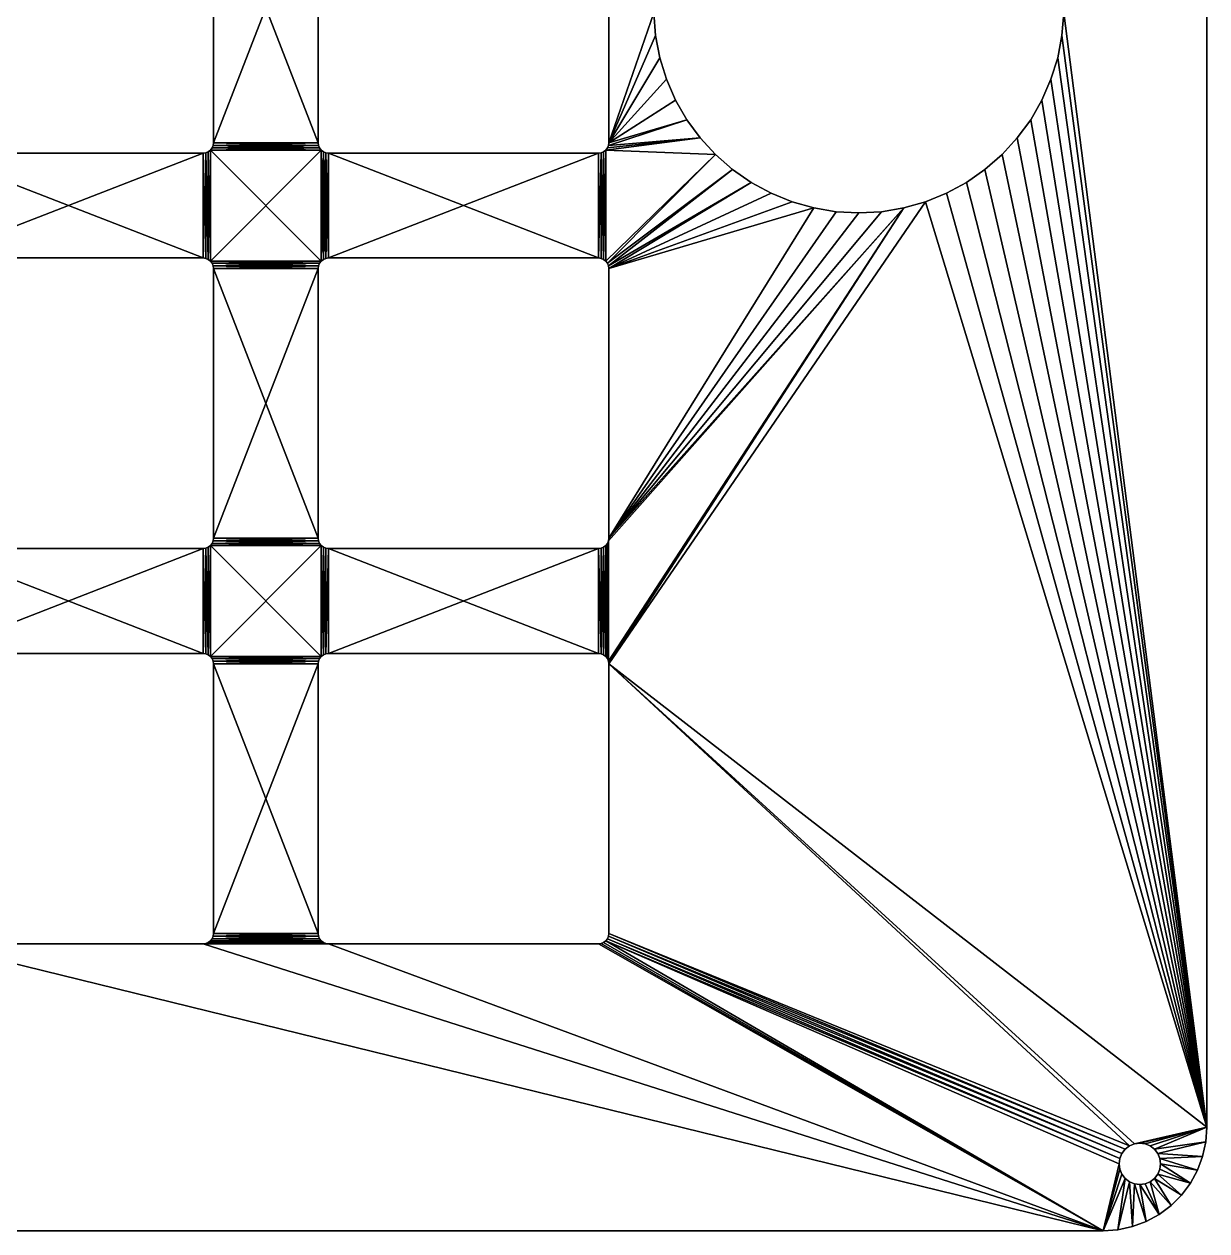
# Model space of a CAD drawing. Extents: x -7 to 107, y -107 to 7.
# Drawn here: x 50 to 107, y -107 to -48.9 of the extents above; entities that cross this region are included whole.
import ezdxf

# ---------------------------------------------------------------- set-up
doc = ezdxf.new("R2010")
doc.units = 0

msp = doc.modelspace()

# ---------------------------------------------------------------- linework, layer by layer
for points in [[(107, 2, 26), (100.103, -48.314, 26), (107, -102, 26)], [(107, -102, 23), (100.103, -48.314, 23), (107, 2, 23)], [(107, -102, 23), (107, 2, 23), (107, -102, 26)], [(107, -102, 26), (107, 2, 23), (107, 2, 26)], [(64.175, -41.575, 26), (59.125, -41.575, 26), (64.175, -54.575, 26)], [(64.175, -54.575, 26), (59.125, -41.575, 26), (59.125, -54.575, 26)], [(59.125, -41.575, 23), (59.125, -54.575, 23), (59.125, -41.575, 26)], [(59.125, -41.575, 26), (59.125, -54.575, 23), (59.125, -54.575, 26)], [(59.125, -41.575, 23), (64.175, -41.575, 23), (59.125, -54.575, 23)], [(59.125, -54.575, 23), (64.175, -41.575, 23), (64.175, -54.575, 23)], [(64.175, -54.575, 23), (64.175, -41.575, 23), (64.175, -54.575, 26)], [(64.175, -54.575, 26), (64.175, -41.575, 23), (64.175, -41.575, 26)], [(78.175, -54.575, 26), (80.347, -48.314, 26), (78.175, -41.575, 26)], [(78.175, -41.575, 23), (78.175, -54.575, 23), (78.175, -41.575, 26)], [(78.175, -41.575, 26), (78.175, -54.575, 23), (78.175, -54.575, 26)], [(78.175, -41.575, 23), (80.347, -48.314, 23), (78.175, -54.575, 23)], [(78.175, -54.575, 26), (80.433, -49.401, 26), (80.347, -48.314, 26)], [(78.175, -54.575, 23), (80.347, -48.314, 23), (80.433, -49.401, 23)], [(80.433, -49.401, 26), (80.433, -49.401, 23), (80.347, -48.314, 26)], [(80.347, -48.314, 26), (80.433, -49.401, 23), (80.347, -48.314, 23)], [(100.103, -48.314, 26), (100.103, -48.314, 23), (100.017, -49.401, 26)], [(100.017, -49.401, 26), (100.103, -48.314, 23), (100.017, -49.401, 23)], [(107, -102, 26), (100.103, -48.314, 26), (100.017, -49.401, 26)], [(107, -102, 23), (100.017, -49.401, 23), (100.103, -48.314, 23)], [(78.175, -54.575, 26), (80.639, -50.473, 26), (80.433, -49.401, 26)], [(78.175, -54.575, 23), (80.433, -49.401, 23), (80.639, -50.473, 23)], [(80.639, -50.473, 26), (80.639, -50.473, 23), (80.433, -49.401, 26)], [(80.433, -49.401, 26), (80.639, -50.473, 23), (80.433, -49.401, 23)], [(100.017, -49.401, 26), (100.017, -49.401, 23), (99.811, -50.473, 26)], [(99.811, -50.473, 26), (100.017, -49.401, 23), (99.811, -50.473, 23)], [(107, -102, 26), (100.017, -49.401, 26), (99.811, -50.473, 26)], [(107, -102, 23), (99.811, -50.473, 23), (100.017, -49.401, 23)], [(80.962, -51.515, 26), (80.639, -50.473, 26), (78.175, -54.575, 26)], [(80.639, -50.473, 23), (80.962, -51.515, 23), (78.175, -54.575, 23)], [(80.962, -51.515, 26), (80.962, -51.515, 23), (80.639, -50.473, 26)], [(80.639, -50.473, 26), (80.962, -51.515, 23), (80.639, -50.473, 23)], [(99.811, -50.473, 26), (99.811, -50.473, 23), (99.488, -51.515, 26)], [(99.488, -51.515, 26), (99.811, -50.473, 23), (99.488, -51.515, 23)], [(99.811, -50.473, 26), (99.488, -51.515, 26), (107, -102, 26)], [(99.488, -51.515, 23), (99.811, -50.473, 23), (107, -102, 23)], [(78.175, -54.575, 26), (81.398, -52.515, 26), (80.962, -51.515, 26)], [(78.175, -54.575, 23), (80.962, -51.515, 23), (81.398, -52.515, 23)], [(81.398, -52.515, 26), (81.398, -52.515, 23), (80.962, -51.515, 26)], [(80.962, -51.515, 26), (81.398, -52.515, 23), (80.962, -51.515, 23)], [(99.488, -51.515, 26), (99.488, -51.515, 23), (99.052, -52.515, 26)], [(99.052, -52.515, 26), (99.488, -51.515, 23), (99.052, -52.515, 23)], [(107, -102, 26), (99.488, -51.515, 26), (99.052, -52.515, 26)], [(107, -102, 23), (99.052, -52.515, 23), (99.488, -51.515, 23)], [(78.175, -54.575, 26), (81.941, -53.461, 26), (81.398, -52.515, 26)], [(78.175, -54.575, 23), (81.398, -52.515, 23), (81.941, -53.461, 23)], [(81.941, -53.461, 26), (81.941, -53.461, 23), (81.398, -52.515, 26)], [(81.398, -52.515, 26), (81.941, -53.461, 23), (81.398, -52.515, 23)], [(99.052, -52.515, 26), (99.052, -52.515, 23), (98.509, -53.461, 26)], [(98.509, -53.461, 26), (99.052, -52.515, 23), (98.509, -53.461, 23)], [(107, -102, 26), (99.052, -52.515, 26), (98.509, -53.461, 26)], [(107, -102, 23), (98.509, -53.461, 23), (99.052, -52.515, 23)], [(78.158, -54.704, 26), (82.586, -54.342, 26), (81.941, -53.461, 26)], [(78.158, -54.704, 26), (81.941, -53.461, 26), (78.175, -54.575, 26)], [(78.175, -54.575, 23), (81.941, -53.461, 23), (78.158, -54.704, 23)], [(78.158, -54.704, 23), (81.941, -53.461, 23), (82.586, -54.342, 23)], [(82.586, -54.342, 26), (82.586, -54.342, 23), (81.941, -53.461, 26)], [(81.941, -53.461, 26), (82.586, -54.342, 23), (81.941, -53.461, 23)], [(98.509, -53.461, 26), (98.509, -53.461, 23), (97.864, -54.342, 26)], [(97.864, -54.342, 26), (98.509, -53.461, 23), (97.864, -54.342, 23)], [(98.509, -53.461, 26), (97.864, -54.342, 26), (107, -102, 26)], [(97.864, -54.342, 23), (98.509, -53.461, 23), (107, -102, 23)], [(64.192, -54.704, 26), (59.125, -54.575, 26), (59.108, -54.704, 26)], [(59.125, -54.575, 26), (59.125, -54.575, 23), (59.108, -54.704, 26)], [(59.108, -54.704, 26), (59.125, -54.575, 23), (59.108, -54.704, 23)], [(59.125, -54.575, 23), (64.175, -54.575, 23), (59.108, -54.704, 23)], [(59.108, -54.704, 23), (64.175, -54.575, 23), (64.192, -54.704, 23)], [(64.175, -54.575, 26), (59.125, -54.575, 26), (64.192, -54.704, 26)], [(64.192, -54.704, 26), (64.192, -54.704, 23), (64.175, -54.575, 26)], [(64.175, -54.575, 26), (64.192, -54.704, 23), (64.175, -54.575, 23)], [(83.323, -55.146, 26), (82.586, -54.342, 26), (78.029, -54.929, 26)], [(78.029, -54.929, 26), (82.586, -54.342, 26), (78.108, -54.825, 26)], [(78.108, -54.825, 23), (82.586, -54.342, 23), (78.029, -54.929, 23)], [(78.029, -54.929, 23), (82.586, -54.342, 23), (83.323, -55.146, 23)], [(78.108, -54.825, 26), (82.586, -54.342, 26), (78.158, -54.704, 26)], [(78.158, -54.704, 23), (82.586, -54.342, 23), (78.108, -54.825, 23)], [(78.175, -54.575, 26), (78.175, -54.575, 23), (78.158, -54.704, 26)], [(78.158, -54.704, 26), (78.175, -54.575, 23), (78.158, -54.704, 23)], [(83.323, -55.146, 26), (83.323, -55.146, 23), (82.586, -54.342, 26)], [(82.586, -54.342, 26), (83.323, -55.146, 23), (82.586, -54.342, 23)], [(97.864, -54.342, 26), (97.864, -54.342, 23), (97.127, -55.146, 26)], [(97.127, -55.146, 26), (97.864, -54.342, 23), (97.127, -55.146, 23)], [(107, -102, 26), (97.864, -54.342, 26), (97.127, -55.146, 26)], [(107, -102, 23), (97.127, -55.146, 23), (97.864, -54.342, 23)], [(58.625, -60.125, 26), (58.625, -55.075, 26), (45.625, -55.075, 26)], [(58.625, -60.125, 26), (45.625, -55.075, 26), (45.625, -60.125, 26)], [(58.625, -55.075, 23), (45.625, -55.075, 23), (58.625, -55.075, 26)], [(58.625, -55.075, 26), (45.625, -55.075, 23), (45.625, -55.075, 26)], [(45.625, -60.125, 23), (45.625, -55.075, 23), (58.625, -55.075, 23)], [(45.625, -60.125, 23), (58.625, -55.075, 23), (58.625, -60.125, 23)], [(58.754, -60.142, 26), (58.754, -55.058, 26), (58.625, -55.075, 26)], [(58.754, -55.058, 26), (58.754, -55.058, 23), (58.625, -55.075, 26)], [(58.625, -55.075, 26), (58.754, -55.058, 23), (58.625, -55.075, 23)], [(58.754, -60.142, 23), (58.625, -55.075, 23), (58.754, -55.058, 23)], [(58.754, -60.142, 26), (58.625, -55.075, 26), (58.625, -60.125, 26)], [(58.625, -60.125, 23), (58.625, -55.075, 23), (58.754, -60.142, 23)], [(58.875, -60.192, 26), (58.875, -55.008, 26), (58.754, -55.058, 26)], [(58.875, -55.008, 26), (58.875, -55.008, 23), (58.754, -55.058, 26)], [(58.754, -55.058, 26), (58.875, -55.008, 23), (58.754, -55.058, 23)], [(58.875, -60.192, 23), (58.754, -55.058, 23), (58.875, -55.008, 23)], [(58.875, -60.192, 26), (58.754, -55.058, 26), (58.754, -60.142, 26)], [(58.754, -60.142, 23), (58.754, -55.058, 23), (58.875, -60.192, 23)], [(58.979, -54.929, 26), (58.875, -55.008, 26), (58.979, -60.271, 26)], [(58.979, -54.929, 26), (58.979, -54.929, 23), (58.875, -55.008, 26)], [(58.875, -55.008, 26), (58.979, -54.929, 23), (58.875, -55.008, 23)], [(58.979, -60.271, 23), (58.875, -55.008, 23), (58.979, -54.929, 23)], [(58.979, -60.271, 26), (58.875, -55.008, 26), (58.875, -60.192, 26)], [(58.875, -60.192, 23), (58.875, -55.008, 23), (58.979, -60.271, 23)], [(64.321, -54.929, 26), (59.058, -54.825, 26), (58.979, -54.929, 26)], [(59.058, -54.825, 26), (59.058, -54.825, 23), (58.979, -54.929, 26)], [(58.979, -54.929, 26), (59.058, -54.825, 23), (58.979, -54.929, 23)], [(59.058, -54.825, 23), (64.242, -54.825, 23), (58.979, -54.929, 23)], [(58.979, -54.929, 23), (64.242, -54.825, 23), (64.321, -54.929, 23)], [(64.321, -54.929, 26), (58.979, -54.929, 26), (64.321, -60.271, 26)], [(64.321, -60.271, 26), (58.979, -54.929, 26), (58.979, -60.271, 26)], [(58.979, -54.929, 23), (64.321, -54.929, 23), (58.979, -60.271, 23)], [(58.979, -60.271, 23), (64.321, -54.929, 23), (64.321, -60.271, 23)], [(64.242, -54.825, 26), (59.108, -54.704, 26), (59.058, -54.825, 26)], [(59.108, -54.704, 26), (59.108, -54.704, 23), (59.058, -54.825, 26)], [(59.058, -54.825, 26), (59.108, -54.704, 23), (59.058, -54.825, 23)], [(59.108, -54.704, 23), (64.192, -54.704, 23), (59.058, -54.825, 23)], [(59.058, -54.825, 23), (64.192, -54.704, 23), (64.242, -54.825, 23)], [(64.242, -54.825, 26), (59.058, -54.825, 26), (64.321, -54.929, 26)], [(64.192, -54.704, 26), (59.108, -54.704, 26), (64.242, -54.825, 26)], [(64.242, -54.825, 26), (64.242, -54.825, 23), (64.192, -54.704, 26)], [(64.192, -54.704, 26), (64.242, -54.825, 23), (64.192, -54.704, 23)], [(64.321, -54.929, 26), (64.321, -54.929, 23), (64.242, -54.825, 26)], [(64.242, -54.825, 26), (64.321, -54.929, 23), (64.242, -54.825, 23)], [(64.425, -60.192, 26), (64.425, -55.008, 26), (64.321, -54.929, 26)], [(64.425, -60.192, 26), (64.321, -54.929, 26), (64.321, -60.271, 26)], [(64.425, -55.008, 26), (64.425, -55.008, 23), (64.321, -54.929, 26)], [(64.321, -54.929, 26), (64.425, -55.008, 23), (64.321, -54.929, 23)], [(64.321, -54.929, 23), (64.425, -55.008, 23), (64.321, -60.271, 23)], [(64.321, -60.271, 23), (64.425, -55.008, 23), (64.425, -60.192, 23)], [(64.546, -60.142, 26), (64.546, -55.058, 26), (64.425, -55.008, 26)], [(64.546, -60.142, 26), (64.425, -55.008, 26), (64.425, -60.192, 26)], [(64.546, -55.058, 26), (64.546, -55.058, 23), (64.425, -55.008, 26)], [(64.425, -55.008, 26), (64.546, -55.058, 23), (64.425, -55.008, 23)], [(64.425, -60.192, 23), (64.425, -55.008, 23), (64.546, -55.058, 23)], [(64.425, -60.192, 23), (64.546, -55.058, 23), (64.546, -60.142, 23)], [(64.675, -60.125, 26), (64.675, -55.075, 26), (64.546, -55.058, 26)], [(64.675, -60.125, 26), (64.546, -55.058, 26), (64.546, -60.142, 26)], [(64.675, -55.075, 26), (64.675, -55.075, 23), (64.546, -55.058, 26)], [(64.546, -55.058, 26), (64.675, -55.075, 23), (64.546, -55.058, 23)], [(64.546, -60.142, 23), (64.546, -55.058, 23), (64.675, -55.075, 23)], [(64.546, -60.142, 23), (64.675, -55.075, 23), (64.675, -60.125, 23)], [(77.675, -60.125, 26), (77.675, -55.075, 26), (64.675, -55.075, 26)], [(77.675, -60.125, 26), (64.675, -55.075, 26), (64.675, -60.125, 26)], [(77.675, -55.075, 23), (64.675, -55.075, 23), (77.675, -55.075, 26)], [(77.675, -55.075, 26), (64.675, -55.075, 23), (64.675, -55.075, 26)], [(64.675, -60.125, 23), (64.675, -55.075, 23), (77.675, -55.075, 23)], [(64.675, -60.125, 23), (77.675, -55.075, 23), (77.675, -60.125, 23)], [(77.804, -60.142, 26), (77.804, -55.058, 26), (77.675, -60.125, 26)], [(77.675, -60.125, 26), (77.804, -55.058, 26), (77.675, -55.075, 26)], [(77.804, -55.058, 26), (77.804, -55.058, 23), (77.675, -55.075, 26)], [(77.675, -55.075, 26), (77.804, -55.058, 23), (77.675, -55.075, 23)], [(77.675, -60.125, 23), (77.675, -55.075, 23), (77.804, -55.058, 23)], [(77.675, -60.125, 23), (77.804, -55.058, 23), (77.804, -60.142, 23)], [(77.925, -60.192, 26), (77.925, -55.008, 26), (77.804, -60.142, 26)], [(77.804, -60.142, 26), (77.925, -55.008, 26), (77.804, -55.058, 26)], [(77.925, -55.008, 26), (77.925, -55.008, 23), (77.804, -55.058, 26)], [(77.804, -55.058, 26), (77.925, -55.008, 23), (77.804, -55.058, 23)], [(77.804, -60.142, 23), (77.804, -55.058, 23), (77.925, -55.008, 23)], [(77.804, -60.142, 23), (77.925, -55.008, 23), (77.925, -60.192, 23)], [(78.029, -60.271, 26), (78.029, -54.929, 26), (77.925, -60.192, 26)], [(77.925, -60.192, 26), (78.029, -54.929, 26), (77.925, -55.008, 26)], [(78.029, -54.929, 26), (78.029, -54.929, 23), (77.925, -55.008, 26)], [(77.925, -55.008, 26), (78.029, -54.929, 23), (77.925, -55.008, 23)], [(77.925, -60.192, 23), (77.925, -55.008, 23), (78.029, -54.929, 23)], [(77.925, -60.192, 23), (78.029, -54.929, 23), (78.029, -60.271, 23)], [(78.108, -54.825, 26), (78.108, -54.825, 23), (78.029, -54.929, 26)], [(78.029, -54.929, 26), (78.108, -54.825, 23), (78.029, -54.929, 23)], [(78.029, -60.271, 26), (83.323, -55.146, 26), (78.029, -54.929, 26)], [(78.029, -54.929, 23), (83.323, -55.146, 23), (78.029, -60.271, 23)], [(78.108, -60.375, 26), (83.323, -55.146, 26), (78.029, -60.271, 26)], [(78.029, -60.271, 23), (83.323, -55.146, 23), (78.108, -60.375, 23)], [(78.158, -54.704, 26), (78.158, -54.704, 23), (78.108, -54.825, 26)], [(78.108, -54.825, 26), (78.158, -54.704, 23), (78.108, -54.825, 23)], [(78.108, -60.375, 26), (84.145, -55.864, 26), (83.323, -55.146, 26)], [(78.108, -60.375, 23), (83.323, -55.146, 23), (84.145, -55.864, 23)], [(84.145, -55.864, 26), (84.145, -55.864, 23), (83.323, -55.146, 26)], [(83.323, -55.146, 26), (84.145, -55.864, 23), (83.323, -55.146, 23)], [(97.127, -55.146, 26), (97.127, -55.146, 23), (96.305, -55.864, 26)], [(96.305, -55.864, 26), (97.127, -55.146, 23), (96.305, -55.864, 23)], [(107, -102, 26), (97.127, -55.146, 26), (96.305, -55.864, 26)], [(107, -102, 23), (96.305, -55.864, 23), (97.127, -55.146, 23)], [(78.158, -60.496, 26), (84.145, -55.864, 26), (78.108, -60.375, 26)], [(78.108, -60.375, 23), (84.145, -55.864, 23), (78.158, -60.496, 23)], [(78.158, -60.496, 26), (85.04, -56.486, 26), (84.145, -55.864, 26)], [(78.158, -60.496, 23), (84.145, -55.864, 23), (85.04, -56.486, 23)], [(85.04, -56.486, 26), (85.04, -56.486, 23), (84.145, -55.864, 26)], [(84.145, -55.864, 26), (85.04, -56.486, 23), (84.145, -55.864, 23)], [(96.305, -55.864, 26), (96.305, -55.864, 23), (95.41, -56.486, 26)], [(95.41, -56.486, 26), (96.305, -55.864, 23), (95.41, -56.486, 23)], [(96.305, -55.864, 26), (95.41, -56.486, 26), (107, -102, 26)], [(95.41, -56.486, 23), (96.305, -55.864, 23), (107, -102, 23)], [(78.175, -60.625, 26), (85.04, -56.486, 26), (78.158, -60.496, 26)], [(78.158, -60.496, 23), (85.04, -56.486, 23), (78.175, -60.625, 23)], [(85.999, -57.007, 26), (85.04, -56.486, 26), (78.175, -60.625, 26)], [(78.175, -60.625, 23), (85.04, -56.486, 23), (85.999, -57.007, 23)], [(85.999, -57.007, 26), (85.999, -57.007, 23), (85.04, -56.486, 26)], [(85.04, -56.486, 26), (85.999, -57.007, 23), (85.04, -56.486, 23)], [(95.41, -56.486, 26), (95.41, -56.486, 23), (94.451, -57.007, 26)], [(94.451, -57.007, 26), (95.41, -56.486, 23), (94.451, -57.007, 23)], [(107, -102, 26), (95.41, -56.486, 26), (94.451, -57.007, 26)], [(107, -102, 23), (94.451, -57.007, 23), (95.41, -56.486, 23)], [(78.175, -60.625, 26), (87.01, -57.418, 26), (85.999, -57.007, 26)], [(78.175, -60.625, 23), (85.999, -57.007, 23), (87.01, -57.418, 23)], [(107, -102, 26), (93.44, -57.418, 26), (78.175, -79.675, 26)], [(78.175, -79.675, 26), (93.44, -57.418, 26), (92.39, -57.716, 26)], [(78.175, -60.625, 26), (88.06, -57.716, 26), (87.01, -57.418, 26)], [(87.01, -57.418, 23), (88.06, -57.716, 23), (78.175, -60.625, 23)], [(78.175, -79.675, 23), (92.39, -57.716, 23), (93.44, -57.418, 23)], [(78.175, -79.675, 23), (93.44, -57.418, 23), (107, -102, 23)], [(87.01, -57.418, 26), (87.01, -57.418, 23), (85.999, -57.007, 26)], [(85.999, -57.007, 26), (87.01, -57.418, 23), (85.999, -57.007, 23)], [(88.06, -57.716, 26), (88.06, -57.716, 23), (87.01, -57.418, 26)], [(87.01, -57.418, 26), (88.06, -57.716, 23), (87.01, -57.418, 23)], [(93.44, -57.418, 26), (93.44, -57.418, 23), (92.39, -57.716, 26)], [(92.39, -57.716, 26), (93.44, -57.418, 23), (92.39, -57.716, 23)], [(94.451, -57.007, 26), (94.451, -57.007, 23), (93.44, -57.418, 26)], [(93.44, -57.418, 26), (94.451, -57.007, 23), (93.44, -57.418, 23)], [(107, -102, 26), (94.451, -57.007, 26), (93.44, -57.418, 26)], [(107, -102, 23), (93.44, -57.418, 23), (94.451, -57.007, 23)], [(78.175, -79.675, 26), (92.39, -57.716, 26), (78.158, -79.546, 26)], [(78.158, -79.546, 26), (92.39, -57.716, 26), (78.158, -73.754, 26)], [(78.158, -73.754, 26), (92.39, -57.716, 26), (78.175, -73.625, 26)], [(78.175, -73.625, 23), (92.39, -57.716, 23), (78.158, -73.754, 23)], [(78.158, -73.754, 23), (92.39, -57.716, 23), (78.158, -79.546, 23)], [(78.158, -79.546, 23), (92.39, -57.716, 23), (78.175, -79.675, 23)], [(78.175, -73.625, 26), (92.39, -57.716, 26), (91.314, -57.896, 26)], [(78.175, -73.625, 26), (89.136, -57.896, 26), (88.06, -57.716, 26)], [(78.175, -73.625, 26), (88.06, -57.716, 26), (78.175, -60.625, 26)], [(78.175, -60.625, 23), (88.06, -57.716, 23), (78.175, -73.625, 23)], [(78.175, -73.625, 23), (88.06, -57.716, 23), (89.136, -57.896, 23)], [(78.175, -73.625, 23), (91.314, -57.896, 23), (92.39, -57.716, 23)], [(78.175, -73.625, 26), (91.314, -57.896, 26), (90.225, -57.956, 26)], [(90.225, -57.956, 26), (89.136, -57.896, 26), (78.175, -73.625, 26)], [(78.175, -73.625, 23), (89.136, -57.896, 23), (90.225, -57.956, 23)], [(90.225, -57.956, 23), (91.314, -57.896, 23), (78.175, -73.625, 23)], [(89.136, -57.896, 26), (89.136, -57.896, 23), (88.06, -57.716, 26)], [(88.06, -57.716, 26), (89.136, -57.896, 23), (88.06, -57.716, 23)], [(90.225, -57.956, 26), (90.225, -57.956, 23), (89.136, -57.896, 26)], [(89.136, -57.896, 26), (90.225, -57.956, 23), (89.136, -57.896, 23)], [(91.314, -57.896, 26), (91.314, -57.896, 23), (90.225, -57.956, 26)], [(90.225, -57.956, 26), (91.314, -57.896, 23), (90.225, -57.956, 23)], [(92.39, -57.716, 26), (92.39, -57.716, 23), (91.314, -57.896, 26)], [(91.314, -57.896, 26), (92.39, -57.716, 23), (91.314, -57.896, 23)], [(45.625, -60.125, 23), (58.625, -60.125, 23), (45.625, -60.125, 26)], [(45.625, -60.125, 26), (58.625, -60.125, 23), (58.625, -60.125, 26)], [(58.625, -60.125, 26), (58.625, -60.125, 23), (58.754, -60.142, 26)], [(58.754, -60.142, 26), (58.625, -60.125, 23), (58.754, -60.142, 23)], [(58.754, -60.142, 26), (58.754, -60.142, 23), (58.875, -60.192, 26)], [(58.875, -60.192, 26), (58.754, -60.142, 23), (58.875, -60.192, 23)], [(58.875, -60.192, 26), (58.875, -60.192, 23), (58.979, -60.271, 26)], [(58.979, -60.271, 26), (58.875, -60.192, 23), (58.979, -60.271, 23)], [(64.321, -60.271, 26), (58.979, -60.271, 26), (64.242, -60.375, 26)], [(64.242, -60.375, 26), (58.979, -60.271, 26), (59.058, -60.375, 26)], [(58.979, -60.271, 26), (58.979, -60.271, 23), (59.058, -60.375, 26)], [(59.058, -60.375, 26), (58.979, -60.271, 23), (59.058, -60.375, 23)], [(58.979, -60.271, 23), (64.321, -60.271, 23), (59.058, -60.375, 23)], [(59.058, -60.375, 23), (64.321, -60.271, 23), (64.242, -60.375, 23)], [(64.242, -60.375, 26), (59.058, -60.375, 26), (64.192, -60.496, 26)], [(64.192, -60.496, 26), (59.058, -60.375, 26), (59.108, -60.496, 26)], [(59.058, -60.375, 26), (59.058, -60.375, 23), (59.108, -60.496, 26)], [(59.108, -60.496, 26), (59.058, -60.375, 23), (59.108, -60.496, 23)], [(59.058, -60.375, 23), (64.242, -60.375, 23), (59.108, -60.496, 23)], [(59.108, -60.496, 23), (64.242, -60.375, 23), (64.192, -60.496, 23)], [(64.192, -60.496, 26), (64.192, -60.496, 23), (64.242, -60.375, 26)], [(64.242, -60.375, 26), (64.192, -60.496, 23), (64.242, -60.375, 23)], [(64.242, -60.375, 26), (64.242, -60.375, 23), (64.321, -60.271, 26)], [(64.321, -60.271, 26), (64.242, -60.375, 23), (64.321, -60.271, 23)], [(64.321, -60.271, 26), (64.321, -60.271, 23), (64.425, -60.192, 26)], [(64.425, -60.192, 26), (64.321, -60.271, 23), (64.425, -60.192, 23)], [(64.425, -60.192, 26), (64.425, -60.192, 23), (64.546, -60.142, 26)], [(64.546, -60.142, 26), (64.425, -60.192, 23), (64.546, -60.142, 23)], [(64.546, -60.142, 26), (64.546, -60.142, 23), (64.675, -60.125, 26)], [(64.675, -60.125, 26), (64.546, -60.142, 23), (64.675, -60.125, 23)], [(64.675, -60.125, 23), (77.675, -60.125, 23), (64.675, -60.125, 26)], [(64.675, -60.125, 26), (77.675, -60.125, 23), (77.675, -60.125, 26)], [(77.675, -60.125, 26), (77.675, -60.125, 23), (77.804, -60.142, 26)], [(77.804, -60.142, 26), (77.675, -60.125, 23), (77.804, -60.142, 23)], [(77.804, -60.142, 26), (77.804, -60.142, 23), (77.925, -60.192, 26)], [(77.925, -60.192, 26), (77.804, -60.142, 23), (77.925, -60.192, 23)], [(77.925, -60.192, 26), (77.925, -60.192, 23), (78.029, -60.271, 26)], [(78.029, -60.271, 26), (77.925, -60.192, 23), (78.029, -60.271, 23)], [(78.029, -60.271, 26), (78.029, -60.271, 23), (78.108, -60.375, 26)], [(78.108, -60.375, 26), (78.029, -60.271, 23), (78.108, -60.375, 23)], [(78.108, -60.375, 26), (78.108, -60.375, 23), (78.158, -60.496, 26)], [(78.158, -60.496, 26), (78.108, -60.375, 23), (78.158, -60.496, 23)], [(64.192, -60.496, 26), (59.108, -60.496, 26), (64.175, -60.625, 26)], [(64.175, -60.625, 26), (59.108, -60.496, 26), (59.125, -60.625, 26)], [(59.108, -60.496, 26), (59.108, -60.496, 23), (59.125, -60.625, 26)], [(59.125, -60.625, 26), (59.108, -60.496, 23), (59.125, -60.625, 23)], [(59.108, -60.496, 23), (64.192, -60.496, 23), (59.125, -60.625, 23)], [(59.125, -60.625, 23), (64.192, -60.496, 23), (64.175, -60.625, 23)], [(64.175, -60.625, 26), (59.125, -60.625, 26), (64.175, -73.625, 26)], [(64.175, -73.625, 26), (59.125, -60.625, 26), (59.125, -73.625, 26)], [(59.125, -60.625, 23), (59.125, -73.625, 23), (59.125, -60.625, 26)], [(59.125, -60.625, 26), (59.125, -73.625, 23), (59.125, -73.625, 26)], [(59.125, -60.625, 23), (64.175, -60.625, 23), (59.125, -73.625, 23)], [(59.125, -73.625, 23), (64.175, -60.625, 23), (64.175, -73.625, 23)], [(64.175, -60.625, 26), (64.175, -60.625, 23), (64.192, -60.496, 26)], [(64.192, -60.496, 26), (64.175, -60.625, 23), (64.192, -60.496, 23)], [(64.175, -73.625, 23), (64.175, -60.625, 23), (64.175, -73.625, 26)], [(64.175, -73.625, 26), (64.175, -60.625, 23), (64.175, -60.625, 26)], [(78.158, -60.496, 26), (78.158, -60.496, 23), (78.175, -60.625, 26)], [(78.175, -60.625, 26), (78.158, -60.496, 23), (78.175, -60.625, 23)], [(78.175, -60.625, 23), (78.175, -73.625, 23), (78.175, -60.625, 26)], [(78.175, -60.625, 26), (78.175, -73.625, 23), (78.175, -73.625, 26)], [(64.242, -73.875, 26), (59.108, -73.754, 26), (59.058, -73.875, 26)], [(59.108, -73.754, 26), (59.108, -73.754, 23), (59.058, -73.875, 26)], [(59.058, -73.875, 26), (59.108, -73.754, 23), (59.058, -73.875, 23)], [(59.108, -73.754, 23), (64.192, -73.754, 23), (59.058, -73.875, 23)], [(59.058, -73.875, 23), (64.192, -73.754, 23), (64.242, -73.875, 23)], [(64.192, -73.754, 26), (59.125, -73.625, 26), (59.108, -73.754, 26)], [(59.125, -73.625, 26), (59.125, -73.625, 23), (59.108, -73.754, 26)], [(59.108, -73.754, 26), (59.125, -73.625, 23), (59.108, -73.754, 23)], [(59.125, -73.625, 23), (64.175, -73.625, 23), (59.108, -73.754, 23)], [(59.108, -73.754, 23), (64.175, -73.625, 23), (64.192, -73.754, 23)], [(64.192, -73.754, 26), (59.108, -73.754, 26), (64.242, -73.875, 26)], [(64.175, -73.625, 26), (59.125, -73.625, 26), (64.192, -73.754, 26)], [(64.192, -73.754, 26), (64.192, -73.754, 23), (64.175, -73.625, 26)], [(64.175, -73.625, 26), (64.192, -73.754, 23), (64.175, -73.625, 23)], [(64.242, -73.875, 26), (64.242, -73.875, 23), (64.192, -73.754, 26)], [(64.192, -73.754, 26), (64.242, -73.875, 23), (64.192, -73.754, 23)], [(78.158, -79.546, 26), (78.158, -73.754, 26), (78.108, -79.425, 26)], [(78.108, -79.425, 26), (78.158, -73.754, 26), (78.108, -73.875, 26)], [(78.158, -73.754, 26), (78.158, -73.754, 23), (78.108, -73.875, 26)], [(78.108, -73.875, 26), (78.158, -73.754, 23), (78.108, -73.875, 23)], [(78.158, -73.754, 23), (78.158, -79.546, 23), (78.108, -79.425, 23)], [(78.108, -79.425, 23), (78.108, -73.875, 23), (78.158, -73.754, 23)], [(78.175, -73.625, 26), (78.175, -73.625, 23), (78.158, -73.754, 26)], [(78.158, -73.754, 26), (78.175, -73.625, 23), (78.158, -73.754, 23)], [(58.625, -79.175, 26), (58.625, -74.125, 26), (45.625, -74.125, 26)], [(58.625, -79.175, 26), (45.625, -74.125, 26), (45.625, -79.175, 26)], [(58.625, -74.125, 23), (45.625, -74.125, 23), (58.625, -74.125, 26)], [(58.625, -74.125, 26), (45.625, -74.125, 23), (45.625, -74.125, 26)], [(45.625, -79.175, 23), (45.625, -74.125, 23), (58.625, -74.125, 23)], [(45.625, -79.175, 23), (58.625, -74.125, 23), (58.625, -79.175, 23)], [(58.754, -79.192, 26), (58.754, -74.108, 26), (58.625, -74.125, 26)], [(58.754, -74.108, 26), (58.754, -74.108, 23), (58.625, -74.125, 26)], [(58.625, -74.125, 26), (58.754, -74.108, 23), (58.625, -74.125, 23)], [(58.754, -79.192, 23), (58.625, -74.125, 23), (58.754, -74.108, 23)], [(58.754, -79.192, 26), (58.625, -74.125, 26), (58.625, -79.175, 26)], [(58.625, -79.175, 23), (58.625, -74.125, 23), (58.754, -79.192, 23)], [(58.875, -79.242, 26), (58.875, -74.058, 26), (58.754, -74.108, 26)], [(58.875, -74.058, 26), (58.875, -74.058, 23), (58.754, -74.108, 26)], [(58.754, -74.108, 26), (58.875, -74.058, 23), (58.754, -74.108, 23)], [(58.875, -79.242, 23), (58.754, -74.108, 23), (58.875, -74.058, 23)], [(58.875, -79.242, 26), (58.754, -74.108, 26), (58.754, -79.192, 26)], [(58.754, -79.192, 23), (58.754, -74.108, 23), (58.875, -79.242, 23)], [(58.979, -73.979, 26), (58.875, -74.058, 26), (58.979, -79.321, 26)], [(58.979, -73.979, 26), (58.979, -73.979, 23), (58.875, -74.058, 26)], [(58.875, -74.058, 26), (58.979, -73.979, 23), (58.875, -74.058, 23)], [(58.979, -79.321, 23), (58.875, -74.058, 23), (58.979, -73.979, 23)], [(58.979, -79.321, 26), (58.875, -74.058, 26), (58.875, -79.242, 26)], [(58.875, -79.242, 23), (58.875, -74.058, 23), (58.979, -79.321, 23)], [(64.321, -73.979, 26), (59.058, -73.875, 26), (58.979, -73.979, 26)], [(59.058, -73.875, 26), (59.058, -73.875, 23), (58.979, -73.979, 26)], [(58.979, -73.979, 26), (59.058, -73.875, 23), (58.979, -73.979, 23)], [(59.058, -73.875, 23), (64.242, -73.875, 23), (58.979, -73.979, 23)], [(58.979, -73.979, 23), (64.242, -73.875, 23), (64.321, -73.979, 23)], [(64.321, -73.979, 26), (58.979, -73.979, 26), (64.321, -79.321, 26)], [(64.321, -79.321, 26), (58.979, -73.979, 26), (58.979, -79.321, 26)], [(58.979, -73.979, 23), (64.321, -73.979, 23), (58.979, -79.321, 23)], [(58.979, -79.321, 23), (64.321, -73.979, 23), (64.321, -79.321, 23)], [(64.242, -73.875, 26), (59.058, -73.875, 26), (64.321, -73.979, 26)], [(64.321, -73.979, 26), (64.321, -73.979, 23), (64.242, -73.875, 26)], [(64.242, -73.875, 26), (64.321, -73.979, 23), (64.242, -73.875, 23)], [(64.321, -79.321, 26), (64.425, -74.058, 26), (64.321, -73.979, 26)], [(64.425, -74.058, 26), (64.425, -74.058, 23), (64.321, -73.979, 26)], [(64.321, -73.979, 26), (64.425, -74.058, 23), (64.321, -73.979, 23)], [(64.321, -73.979, 23), (64.425, -74.058, 23), (64.321, -79.321, 23)], [(64.425, -79.242, 26), (64.425, -74.058, 26), (64.321, -79.321, 26)], [(64.321, -79.321, 23), (64.425, -74.058, 23), (64.425, -79.242, 23)], [(64.425, -79.242, 26), (64.546, -74.108, 26), (64.425, -74.058, 26)], [(64.546, -74.108, 26), (64.546, -74.108, 23), (64.425, -74.058, 26)], [(64.425, -74.058, 26), (64.546, -74.108, 23), (64.425, -74.058, 23)], [(64.425, -79.242, 23), (64.425, -74.058, 23), (64.546, -74.108, 23)], [(64.546, -79.192, 26), (64.546, -74.108, 26), (64.425, -79.242, 26)], [(64.425, -79.242, 23), (64.546, -74.108, 23), (64.546, -79.192, 23)], [(64.546, -79.192, 26), (64.675, -74.125, 26), (64.546, -74.108, 26)], [(64.675, -74.125, 26), (64.675, -74.125, 23), (64.546, -74.108, 26)], [(64.546, -74.108, 26), (64.675, -74.125, 23), (64.546, -74.108, 23)], [(64.546, -79.192, 23), (64.546, -74.108, 23), (64.675, -74.125, 23)], [(64.675, -79.175, 26), (64.675, -74.125, 26), (64.546, -79.192, 26)], [(64.546, -79.192, 23), (64.675, -74.125, 23), (64.675, -79.175, 23)], [(77.675, -79.175, 26), (77.675, -74.125, 26), (64.675, -74.125, 26)], [(77.675, -79.175, 26), (64.675, -74.125, 26), (64.675, -79.175, 26)], [(77.675, -74.125, 23), (64.675, -74.125, 23), (77.675, -74.125, 26)], [(77.675, -74.125, 26), (64.675, -74.125, 23), (64.675, -74.125, 26)], [(64.675, -79.175, 23), (64.675, -74.125, 23), (77.675, -74.125, 23)], [(64.675, -79.175, 23), (77.675, -74.125, 23), (77.675, -79.175, 23)], [(77.804, -79.192, 26), (77.804, -74.108, 26), (77.675, -74.125, 26)], [(77.804, -74.108, 26), (77.804, -74.108, 23), (77.675, -74.125, 26)], [(77.675, -74.125, 26), (77.804, -74.108, 23), (77.675, -74.125, 23)], [(77.804, -79.192, 23), (77.675, -74.125, 23), (77.804, -74.108, 23)], [(77.804, -79.192, 26), (77.675, -74.125, 26), (77.675, -79.175, 26)], [(77.675, -79.175, 23), (77.675, -74.125, 23), (77.804, -79.192, 23)], [(77.925, -79.242, 26), (77.925, -74.058, 26), (77.804, -74.108, 26)], [(77.925, -74.058, 26), (77.925, -74.058, 23), (77.804, -74.108, 26)], [(77.804, -74.108, 26), (77.925, -74.058, 23), (77.804, -74.108, 23)], [(77.925, -79.242, 23), (77.804, -74.108, 23), (77.925, -74.058, 23)], [(77.925, -79.242, 26), (77.804, -74.108, 26), (77.804, -79.192, 26)], [(77.804, -79.192, 23), (77.804, -74.108, 23), (77.925, -79.242, 23)], [(78.029, -79.321, 26), (78.029, -73.979, 26), (77.925, -74.058, 26)], [(78.029, -73.979, 26), (78.029, -73.979, 23), (77.925, -74.058, 26)], [(77.925, -74.058, 26), (78.029, -73.979, 23), (77.925, -74.058, 23)], [(78.029, -79.321, 23), (77.925, -74.058, 23), (78.029, -73.979, 23)], [(78.029, -79.321, 26), (77.925, -74.058, 26), (77.925, -79.242, 26)], [(77.925, -79.242, 23), (77.925, -74.058, 23), (78.029, -79.321, 23)], [(78.108, -79.425, 26), (78.108, -73.875, 26), (78.029, -79.321, 26)], [(78.029, -79.321, 26), (78.108, -73.875, 26), (78.029, -73.979, 26)], [(78.108, -73.875, 26), (78.108, -73.875, 23), (78.029, -73.979, 26)], [(78.029, -73.979, 26), (78.108, -73.875, 23), (78.029, -73.979, 23)], [(78.029, -79.321, 23), (78.029, -73.979, 23), (78.108, -73.875, 23)], [(78.029, -79.321, 23), (78.108, -73.875, 23), (78.108, -79.425, 23)], [(45.625, -79.175, 23), (58.625, -79.175, 23), (45.625, -79.175, 26)], [(45.625, -79.175, 26), (58.625, -79.175, 23), (58.625, -79.175, 26)], [(58.625, -79.175, 26), (58.625, -79.175, 23), (58.754, -79.192, 26)], [(58.754, -79.192, 26), (58.625, -79.175, 23), (58.754, -79.192, 23)], [(58.754, -79.192, 26), (58.754, -79.192, 23), (58.875, -79.242, 26)], [(58.875, -79.242, 26), (58.754, -79.192, 23), (58.875, -79.242, 23)], [(58.875, -79.242, 26), (58.875, -79.242, 23), (58.979, -79.321, 26)], [(58.979, -79.321, 26), (58.875, -79.242, 23), (58.979, -79.321, 23)], [(64.321, -79.321, 26), (58.979, -79.321, 26), (64.242, -79.425, 26)], [(64.242, -79.425, 26), (58.979, -79.321, 26), (59.058, -79.425, 26)], [(58.979, -79.321, 26), (58.979, -79.321, 23), (59.058, -79.425, 26)], [(59.058, -79.425, 26), (58.979, -79.321, 23), (59.058, -79.425, 23)], [(58.979, -79.321, 23), (64.321, -79.321, 23), (59.058, -79.425, 23)], [(59.058, -79.425, 23), (64.321, -79.321, 23), (64.242, -79.425, 23)], [(64.242, -79.425, 26), (59.058, -79.425, 26), (64.192, -79.546, 26)], [(64.192, -79.546, 26), (59.058, -79.425, 26), (59.108, -79.546, 26)], [(59.058, -79.425, 26), (59.058, -79.425, 23), (59.108, -79.546, 26)], [(59.108, -79.546, 26), (59.058, -79.425, 23), (59.108, -79.546, 23)], [(59.058, -79.425, 23), (64.242, -79.425, 23), (59.108, -79.546, 23)], [(59.108, -79.546, 23), (64.242, -79.425, 23), (64.192, -79.546, 23)], [(64.192, -79.546, 26), (59.108, -79.546, 26), (64.175, -79.675, 26)], [(64.175, -79.675, 26), (59.108, -79.546, 26), (59.125, -79.675, 26)], [(59.108, -79.546, 26), (59.108, -79.546, 23), (59.125, -79.675, 26)], [(59.125, -79.675, 26), (59.108, -79.546, 23), (59.125, -79.675, 23)], [(59.108, -79.546, 23), (64.192, -79.546, 23), (59.125, -79.675, 23)], [(59.125, -79.675, 23), (64.192, -79.546, 23), (64.175, -79.675, 23)], [(64.175, -79.675, 26), (64.175, -79.675, 23), (64.192, -79.546, 26)], [(64.192, -79.546, 26), (64.175, -79.675, 23), (64.192, -79.546, 23)], [(64.192, -79.546, 26), (64.192, -79.546, 23), (64.242, -79.425, 26)], [(64.242, -79.425, 26), (64.192, -79.546, 23), (64.242, -79.425, 23)], [(64.242, -79.425, 26), (64.242, -79.425, 23), (64.321, -79.321, 26)], [(64.321, -79.321, 26), (64.242, -79.425, 23), (64.321, -79.321, 23)], [(64.321, -79.321, 26), (64.321, -79.321, 23), (64.425, -79.242, 26)], [(64.425, -79.242, 26), (64.321, -79.321, 23), (64.425, -79.242, 23)], [(64.425, -79.242, 26), (64.425, -79.242, 23), (64.546, -79.192, 26)], [(64.546, -79.192, 26), (64.425, -79.242, 23), (64.546, -79.192, 23)], [(64.546, -79.192, 26), (64.546, -79.192, 23), (64.675, -79.175, 26)], [(64.675, -79.175, 26), (64.546, -79.192, 23), (64.675, -79.175, 23)], [(64.675, -79.175, 23), (77.675, -79.175, 23), (64.675, -79.175, 26)], [(64.675, -79.175, 26), (77.675, -79.175, 23), (77.675, -79.175, 26)], [(77.675, -79.175, 26), (77.675, -79.175, 23), (77.804, -79.192, 26)], [(77.804, -79.192, 26), (77.675, -79.175, 23), (77.804, -79.192, 23)], [(77.804, -79.192, 26), (77.804, -79.192, 23), (77.925, -79.242, 26)], [(77.925, -79.242, 26), (77.804, -79.192, 23), (77.925, -79.242, 23)], [(77.925, -79.242, 26), (77.925, -79.242, 23), (78.029, -79.321, 26)], [(78.029, -79.321, 26), (77.925, -79.242, 23), (78.029, -79.321, 23)], [(78.029, -79.321, 26), (78.029, -79.321, 23), (78.108, -79.425, 26)], [(78.108, -79.425, 26), (78.029, -79.321, 23), (78.108, -79.425, 23)], [(78.108, -79.425, 26), (78.108, -79.425, 23), (78.158, -79.546, 26)], [(78.158, -79.546, 26), (78.108, -79.425, 23), (78.158, -79.546, 23)], [(78.158, -79.546, 26), (78.158, -79.546, 23), (78.175, -79.675, 26)], [(78.175, -79.675, 26), (78.158, -79.546, 23), (78.175, -79.675, 23)], [(64.175, -79.675, 26), (59.125, -79.675, 26), (64.175, -92.675, 26)], [(64.175, -92.675, 26), (59.125, -79.675, 26), (59.125, -92.675, 26)], [(59.125, -79.675, 23), (59.125, -92.675, 23), (59.125, -79.675, 26)], [(59.125, -79.675, 26), (59.125, -92.675, 23), (59.125, -92.675, 26)], [(59.125, -79.675, 23), (64.175, -79.675, 23), (59.125, -92.675, 23)], [(59.125, -92.675, 23), (64.175, -79.675, 23), (64.175, -92.675, 23)], [(64.175, -92.675, 23), (64.175, -79.675, 23), (64.175, -92.675, 26)], [(64.175, -92.675, 26), (64.175, -79.675, 23), (64.175, -79.675, 26)], [(103.509, -102.802, 26), (107, -102, 26), (78.175, -79.675, 26)], [(103.509, -102.802, 26), (78.175, -79.675, 26), (103.268, -102.902, 26)], [(103.268, -102.902, 26), (78.175, -79.675, 26), (78.175, -92.675, 26)], [(78.175, -79.675, 23), (78.175, -92.675, 23), (78.175, -79.675, 26)], [(78.175, -79.675, 26), (78.175, -92.675, 23), (78.175, -92.675, 26)], [(103.268, -102.902, 23), (78.175, -92.675, 23), (78.175, -79.675, 23)], [(103.268, -102.902, 23), (78.175, -79.675, 23), (103.509, -102.802, 23)], [(103.509, -102.802, 23), (78.175, -79.675, 23), (107, -102, 23)], [(64.321, -93.029, 26), (59.058, -92.925, 26), (58.979, -93.029, 26)], [(59.058, -92.925, 26), (59.058, -92.925, 23), (58.979, -93.029, 26)], [(58.979, -93.029, 26), (59.058, -92.925, 23), (58.979, -93.029, 23)], [(59.058, -92.925, 23), (64.242, -92.925, 23), (58.979, -93.029, 23)], [(58.979, -93.029, 23), (64.242, -92.925, 23), (64.321, -93.029, 23)], [(64.242, -92.925, 26), (59.108, -92.804, 26), (59.058, -92.925, 26)], [(59.108, -92.804, 26), (59.108, -92.804, 23), (59.058, -92.925, 26)], [(59.058, -92.925, 26), (59.108, -92.804, 23), (59.058, -92.925, 23)], [(59.108, -92.804, 23), (64.192, -92.804, 23), (59.058, -92.925, 23)], [(59.058, -92.925, 23), (64.192, -92.804, 23), (64.242, -92.925, 23)], [(64.242, -92.925, 26), (59.058, -92.925, 26), (64.321, -93.029, 26)], [(64.192, -92.804, 26), (59.125, -92.675, 26), (59.108, -92.804, 26)], [(59.125, -92.675, 26), (59.125, -92.675, 23), (59.108, -92.804, 26)], [(59.108, -92.804, 26), (59.125, -92.675, 23), (59.108, -92.804, 23)], [(59.125, -92.675, 23), (64.175, -92.675, 23), (59.108, -92.804, 23)], [(59.108, -92.804, 23), (64.175, -92.675, 23), (64.192, -92.804, 23)], [(64.192, -92.804, 26), (59.108, -92.804, 26), (64.242, -92.925, 26)], [(64.175, -92.675, 26), (59.125, -92.675, 26), (64.192, -92.804, 26)], [(64.192, -92.804, 26), (64.192, -92.804, 23), (64.175, -92.675, 26)], [(64.175, -92.675, 26), (64.192, -92.804, 23), (64.175, -92.675, 23)], [(64.242, -92.925, 26), (64.242, -92.925, 23), (64.192, -92.804, 26)], [(64.192, -92.804, 26), (64.242, -92.925, 23), (64.192, -92.804, 23)], [(64.321, -93.029, 26), (64.321, -93.029, 23), (64.242, -92.925, 26)], [(64.242, -92.925, 26), (64.321, -93.029, 23), (64.242, -92.925, 23)], [(102.802, -103.509, 26), (78.108, -92.925, 26), (78.029, -93.029, 26)], [(78.108, -92.925, 26), (78.108, -92.925, 23), (78.029, -93.029, 26)], [(78.029, -93.029, 26), (78.108, -92.925, 23), (78.029, -93.029, 23)], [(102.802, -103.509, 23), (78.029, -93.029, 23), (78.108, -92.925, 23)], [(102.902, -103.268, 26), (78.158, -92.804, 26), (78.108, -92.925, 26)], [(78.158, -92.804, 26), (78.158, -92.804, 23), (78.108, -92.925, 26)], [(78.108, -92.925, 26), (78.158, -92.804, 23), (78.108, -92.925, 23)], [(102.902, -103.268, 23), (78.108, -92.925, 23), (78.158, -92.804, 23)], [(102.902, -103.268, 26), (78.108, -92.925, 26), (102.802, -103.509, 26)], [(102.802, -103.509, 23), (78.108, -92.925, 23), (102.902, -103.268, 23)], [(103.061, -103.061, 26), (78.175, -92.675, 26), (78.158, -92.804, 26)], [(78.175, -92.675, 26), (78.175, -92.675, 23), (78.158, -92.804, 26)], [(78.158, -92.804, 26), (78.175, -92.675, 23), (78.158, -92.804, 23)], [(103.061, -103.061, 23), (78.158, -92.804, 23), (78.175, -92.675, 23)], [(103.061, -103.061, 26), (78.158, -92.804, 26), (102.902, -103.268, 26)], [(102.902, -103.268, 23), (78.158, -92.804, 23), (103.061, -103.061, 23)], [(103.268, -102.902, 26), (78.175, -92.675, 26), (103.061, -103.061, 26)], [(103.061, -103.061, 23), (78.175, -92.675, 23), (103.268, -102.902, 23)], [(102, -107, 26), (45.625, -93.175, 26), (-2, -107, 26)], [(45.625, -93.175, 23), (102, -107, 23), (-2, -107, 23)], [(102, -107, 26), (58.625, -93.175, 26), (45.625, -93.175, 26)], [(58.625, -93.175, 23), (45.625, -93.175, 23), (58.625, -93.175, 26)], [(58.625, -93.175, 26), (45.625, -93.175, 23), (45.625, -93.175, 26)], [(58.625, -93.175, 23), (102, -107, 23), (45.625, -93.175, 23)], [(64.675, -93.175, 26), (58.754, -93.158, 26), (58.625, -93.175, 26)], [(58.754, -93.158, 26), (58.754, -93.158, 23), (58.625, -93.175, 26)], [(58.625, -93.175, 26), (58.754, -93.158, 23), (58.625, -93.175, 23)], [(58.754, -93.158, 23), (64.546, -93.158, 23), (58.625, -93.175, 23)], [(58.625, -93.175, 23), (64.546, -93.158, 23), (64.675, -93.175, 23)], [(64.675, -93.175, 26), (58.625, -93.175, 26), (102, -107, 26)], [(58.625, -93.175, 23), (64.675, -93.175, 23), (102, -107, 23)], [(64.546, -93.158, 26), (58.875, -93.108, 26), (58.754, -93.158, 26)], [(58.875, -93.108, 26), (58.875, -93.108, 23), (58.754, -93.158, 26)], [(58.754, -93.158, 26), (58.875, -93.108, 23), (58.754, -93.158, 23)], [(58.875, -93.108, 23), (64.425, -93.108, 23), (58.754, -93.158, 23)], [(58.754, -93.158, 23), (64.425, -93.108, 23), (64.546, -93.158, 23)], [(64.546, -93.158, 26), (58.754, -93.158, 26), (64.675, -93.175, 26)], [(64.425, -93.108, 26), (58.979, -93.029, 26), (58.875, -93.108, 26)], [(58.979, -93.029, 26), (58.979, -93.029, 23), (58.875, -93.108, 26)], [(58.875, -93.108, 26), (58.979, -93.029, 23), (58.875, -93.108, 23)], [(58.979, -93.029, 23), (64.321, -93.029, 23), (58.875, -93.108, 23)], [(58.875, -93.108, 23), (64.321, -93.029, 23), (64.425, -93.108, 23)], [(64.425, -93.108, 26), (58.875, -93.108, 26), (64.546, -93.158, 26)], [(64.321, -93.029, 26), (58.979, -93.029, 26), (64.425, -93.108, 26)], [(64.425, -93.108, 26), (64.425, -93.108, 23), (64.321, -93.029, 26)], [(64.321, -93.029, 26), (64.425, -93.108, 23), (64.321, -93.029, 23)], [(64.546, -93.158, 26), (64.546, -93.158, 23), (64.425, -93.108, 26)], [(64.425, -93.108, 26), (64.546, -93.158, 23), (64.425, -93.108, 23)], [(64.675, -93.175, 26), (64.675, -93.175, 23), (64.546, -93.158, 26)], [(64.546, -93.158, 26), (64.675, -93.175, 23), (64.546, -93.158, 23)], [(77.675, -93.175, 26), (64.675, -93.175, 26), (102, -107, 26)], [(77.675, -93.175, 23), (64.675, -93.175, 23), (77.675, -93.175, 26)], [(77.675, -93.175, 26), (64.675, -93.175, 23), (64.675, -93.175, 26)], [(102, -107, 23), (64.675, -93.175, 23), (77.675, -93.175, 23)], [(102, -107, 26), (77.804, -93.158, 26), (77.675, -93.175, 26)], [(77.804, -93.158, 26), (77.804, -93.158, 23), (77.675, -93.175, 26)], [(77.675, -93.175, 26), (77.804, -93.158, 23), (77.675, -93.175, 23)], [(102, -107, 23), (77.675, -93.175, 23), (77.804, -93.158, 23)], [(102, -107, 26), (77.925, -93.108, 26), (77.804, -93.158, 26)], [(77.925, -93.108, 26), (77.925, -93.108, 23), (77.804, -93.158, 26)], [(77.804, -93.158, 26), (77.925, -93.108, 23), (77.804, -93.158, 23)], [(77.804, -93.158, 23), (77.925, -93.108, 23), (102, -107, 23)], [(78.029, -93.029, 26), (77.925, -93.108, 26), (102, -107, 26)], [(78.029, -93.029, 26), (78.029, -93.029, 23), (77.925, -93.108, 26)], [(77.925, -93.108, 26), (78.029, -93.029, 23), (77.925, -93.108, 23)], [(102, -107, 23), (77.925, -93.108, 23), (78.029, -93.029, 23)], [(102.802, -103.509, 26), (78.029, -93.029, 26), (102.768, -103.768, 26)], [(102.768, -103.768, 26), (78.029, -93.029, 26), (102, -107, 26)], [(102.768, -103.768, 23), (102, -107, 23), (78.029, -93.029, 23)], [(102.768, -103.768, 23), (78.029, -93.029, 23), (102.802, -103.509, 23)], [(103.768, -102.768, 26), (107, -102, 26), (103.509, -102.802, 26)], [(103.509, -102.802, 23), (107, -102, 23), (103.768, -102.768, 23)], [(104.027, -102.802, 26), (107, -102, 26), (103.768, -102.768, 26)], [(103.768, -102.768, 23), (107, -102, 23), (104.027, -102.802, 23)], [(104.268, -102.902, 26), (107, -102, 26), (104.027, -102.802, 26)], [(107, -102, 23), (104.268, -102.902, 23), (104.027, -102.802, 23)], [(104.475, -103.061, 26), (107, -102, 26), (104.268, -102.902, 26)], [(107, -102, 23), (104.475, -103.061, 23), (104.268, -102.902, 23)], [(104.475, -103.061, 26), (106.949, -102.712, 26), (107, -102, 26)], [(106.949, -102.712, 23), (104.475, -103.061, 23), (107, -102, 23)], [(106.949, -102.712, 26), (106.949, -102.712, 23), (107, -102, 26)], [(107, -102, 26), (106.949, -102.712, 23), (107, -102, 23)], [(103.061, -103.061, 26), (103.061, -103.061, 23), (103.268, -102.902, 26)], [(103.268, -102.902, 26), (103.061, -103.061, 23), (103.268, -102.902, 23)], [(103.268, -102.902, 26), (103.268, -102.902, 23), (103.509, -102.802, 26)], [(103.509, -102.802, 26), (103.268, -102.902, 23), (103.509, -102.802, 23)], [(103.509, -102.802, 26), (103.509, -102.802, 23), (103.768, -102.768, 26)], [(103.768, -102.768, 26), (103.509, -102.802, 23), (103.768, -102.768, 23)], [(103.768, -102.768, 26), (103.768, -102.768, 23), (104.027, -102.802, 26)], [(104.027, -102.802, 26), (103.768, -102.768, 23), (104.027, -102.802, 23)], [(104.027, -102.802, 26), (104.027, -102.802, 23), (104.268, -102.902, 26)], [(104.268, -102.902, 26), (104.027, -102.802, 23), (104.268, -102.902, 23)], [(104.268, -102.902, 26), (104.268, -102.902, 23), (104.475, -103.061, 26)], [(104.475, -103.061, 26), (104.268, -102.902, 23), (104.475, -103.061, 23)], [(104.634, -103.268, 26), (106.949, -102.712, 26), (104.475, -103.061, 26)], [(104.475, -103.061, 23), (106.949, -102.712, 23), (104.634, -103.268, 23)], [(104.634, -103.268, 26), (106.797, -103.409, 26), (106.949, -102.712, 26)], [(104.634, -103.268, 23), (106.949, -102.712, 23), (106.797, -103.409, 23)], [(106.797, -103.409, 26), (106.797, -103.409, 23), (106.949, -102.712, 23)], [(106.797, -103.409, 26), (106.949, -102.712, 23), (106.949, -102.712, 26)], [(102.802, -103.509, 26), (102.802, -103.509, 23), (102.902, -103.268, 26)], [(102.902, -103.268, 26), (102.802, -103.509, 23), (102.902, -103.268, 23)], [(102.902, -103.268, 26), (102.902, -103.268, 23), (103.061, -103.061, 26)], [(103.061, -103.061, 26), (102.902, -103.268, 23), (103.061, -103.061, 23)], [(104.475, -103.061, 26), (104.475, -103.061, 23), (104.634, -103.268, 26)], [(104.634, -103.268, 26), (104.475, -103.061, 23), (104.634, -103.268, 23)], [(104.734, -103.509, 26), (106.797, -103.409, 26), (104.634, -103.268, 26)], [(104.634, -103.268, 26), (104.634, -103.268, 23), (104.734, -103.509, 26)], [(104.734, -103.509, 26), (104.634, -103.268, 23), (104.734, -103.509, 23)], [(104.634, -103.268, 23), (106.797, -103.409, 23), (104.734, -103.509, 23)], [(104.734, -103.509, 26), (106.548, -104.077, 26), (106.797, -103.409, 26)], [(104.734, -103.509, 23), (106.797, -103.409, 23), (106.548, -104.077, 23)], [(106.548, -104.077, 26), (106.548, -104.077, 23), (106.797, -103.409, 23)], [(106.548, -104.077, 26), (106.797, -103.409, 23), (106.797, -103.409, 26)], [(102.768, -103.768, 26), (102, -107, 26), (102.802, -104.027, 26)], [(102.802, -104.027, 23), (102, -107, 23), (102.768, -103.768, 23)], [(102.802, -104.027, 26), (102, -107, 26), (102.902, -104.268, 26)], [(102.902, -104.268, 23), (102, -107, 23), (102.802, -104.027, 23)], [(102.768, -103.768, 26), (102.768, -103.768, 23), (102.802, -103.509, 26)], [(102.802, -103.509, 26), (102.768, -103.768, 23), (102.802, -103.509, 23)], [(102.802, -104.027, 26), (102.802, -104.027, 23), (102.768, -103.768, 26)], [(102.768, -103.768, 26), (102.802, -104.027, 23), (102.768, -103.768, 23)], [(102.902, -104.268, 26), (102.902, -104.268, 23), (102.802, -104.027, 26)], [(102.802, -104.027, 26), (102.902, -104.268, 23), (102.802, -104.027, 23)], [(104.634, -104.268, 26), (106.206, -104.703, 26), (104.734, -104.027, 26)], [(104.734, -104.027, 26), (104.734, -104.027, 23), (104.634, -104.268, 26)], [(104.634, -104.268, 26), (104.734, -104.027, 23), (104.634, -104.268, 23)], [(104.734, -104.027, 23), (106.206, -104.703, 23), (104.634, -104.268, 23)], [(104.768, -103.768, 26), (106.548, -104.077, 26), (104.734, -103.509, 26)], [(104.734, -103.509, 26), (104.734, -103.509, 23), (104.768, -103.768, 26)], [(104.768, -103.768, 26), (104.734, -103.509, 23), (104.768, -103.768, 23)], [(104.734, -103.509, 23), (106.548, -104.077, 23), (104.768, -103.768, 23)], [(104.734, -104.027, 26), (106.206, -104.703, 26), (104.768, -103.768, 26)], [(104.768, -103.768, 26), (104.768, -103.768, 23), (104.734, -104.027, 26)], [(104.734, -104.027, 26), (104.768, -103.768, 23), (104.734, -104.027, 23)], [(104.768, -103.768, 23), (106.206, -104.703, 23), (104.734, -104.027, 23)], [(104.768, -103.768, 26), (106.206, -104.703, 26), (106.548, -104.077, 26)], [(104.768, -103.768, 23), (106.548, -104.077, 23), (106.206, -104.703, 23)], [(102.902, -104.268, 26), (102, -107, 26), (103.061, -104.475, 26)], [(103.061, -104.475, 23), (102, -107, 23), (102.902, -104.268, 23)], [(103.061, -104.475, 26), (102, -107, 26), (102.712, -106.949, 26)], [(103.061, -104.475, 23), (102.712, -106.949, 23), (102, -107, 23)], [(103.061, -104.475, 26), (102.712, -106.949, 26), (103.268, -104.634, 26)], [(103.268, -104.634, 23), (102.712, -106.949, 23), (103.061, -104.475, 23)], [(103.268, -104.634, 26), (102.712, -106.949, 26), (103.409, -106.797, 26)], [(103.268, -104.634, 23), (103.409, -106.797, 23), (102.712, -106.949, 23)], [(103.061, -104.475, 26), (103.061, -104.475, 23), (102.902, -104.268, 26)], [(102.902, -104.268, 26), (103.061, -104.475, 23), (102.902, -104.268, 23)], [(103.268, -104.634, 26), (103.268, -104.634, 23), (103.061, -104.475, 26)], [(103.061, -104.475, 26), (103.268, -104.634, 23), (103.061, -104.475, 23)], [(103.268, -104.634, 26), (103.409, -106.797, 26), (103.509, -104.734, 26)], [(103.509, -104.734, 26), (103.509, -104.734, 23), (103.268, -104.634, 26)], [(103.268, -104.634, 26), (103.509, -104.734, 23), (103.268, -104.634, 23)], [(103.509, -104.734, 23), (103.409, -106.797, 23), (103.268, -104.634, 23)], [(104.027, -104.734, 26), (104.703, -106.206, 26), (104.268, -104.634, 26)], [(104.268, -104.634, 26), (104.268, -104.634, 23), (104.027, -104.734, 26)], [(104.027, -104.734, 26), (104.268, -104.634, 23), (104.027, -104.734, 23)], [(104.268, -104.634, 23), (104.703, -106.206, 23), (104.027, -104.734, 23)], [(104.268, -104.634, 26), (105.274, -105.779, 26), (104.475, -104.475, 26)], [(104.475, -104.475, 26), (104.475, -104.475, 23), (104.268, -104.634, 26)], [(104.268, -104.634, 26), (104.475, -104.475, 23), (104.268, -104.634, 23)], [(104.475, -104.475, 23), (105.274, -105.779, 23), (104.268, -104.634, 23)], [(104.268, -104.634, 26), (104.703, -106.206, 26), (105.274, -105.779, 26)], [(104.268, -104.634, 23), (105.274, -105.779, 23), (104.703, -106.206, 23)], [(104.475, -104.475, 26), (105.779, -105.274, 26), (104.634, -104.268, 26)], [(104.634, -104.268, 26), (104.634, -104.268, 23), (104.475, -104.475, 26)], [(104.475, -104.475, 26), (104.634, -104.268, 23), (104.475, -104.475, 23)], [(104.634, -104.268, 23), (105.779, -105.274, 23), (104.475, -104.475, 23)], [(104.475, -104.475, 26), (105.274, -105.779, 26), (105.779, -105.274, 26)], [(104.475, -104.475, 23), (105.779, -105.274, 23), (105.274, -105.779, 23)], [(104.634, -104.268, 26), (105.779, -105.274, 26), (106.206, -104.703, 26)], [(104.634, -104.268, 23), (106.206, -104.703, 23), (105.779, -105.274, 23)], [(106.206, -104.703, 26), (106.206, -104.703, 23), (106.548, -104.077, 23)], [(106.206, -104.703, 26), (106.548, -104.077, 23), (106.548, -104.077, 26)], [(103.509, -104.734, 26), (103.409, -106.797, 26), (104.077, -106.548, 26)], [(103.509, -104.734, 23), (104.077, -106.548, 23), (103.409, -106.797, 23)], [(103.509, -104.734, 26), (104.077, -106.548, 26), (103.768, -104.768, 26)], [(103.768, -104.768, 26), (103.768, -104.768, 23), (103.509, -104.734, 26)], [(103.509, -104.734, 26), (103.768, -104.768, 23), (103.509, -104.734, 23)], [(103.768, -104.768, 23), (104.077, -106.548, 23), (103.509, -104.734, 23)], [(103.768, -104.768, 26), (104.703, -106.206, 26), (104.027, -104.734, 26)], [(104.027, -104.734, 26), (104.027, -104.734, 23), (103.768, -104.768, 26)], [(103.768, -104.768, 26), (104.027, -104.734, 23), (103.768, -104.768, 23)], [(104.027, -104.734, 23), (104.703, -106.206, 23), (103.768, -104.768, 23)], [(103.768, -104.768, 26), (104.077, -106.548, 26), (104.703, -106.206, 26)], [(103.768, -104.768, 23), (104.703, -106.206, 23), (104.077, -106.548, 23)], [(105.779, -105.274, 26), (105.779, -105.274, 23), (106.206, -104.703, 23)], [(105.779, -105.274, 26), (106.206, -104.703, 23), (106.206, -104.703, 26)], [(104.703, -106.206, 26), (104.703, -106.206, 23), (105.274, -105.779, 23)], [(104.703, -106.206, 26), (105.274, -105.779, 23), (105.274, -105.779, 26)], [(105.274, -105.779, 26), (105.274, -105.779, 23), (105.779, -105.274, 23)], [(105.274, -105.779, 26), (105.779, -105.274, 23), (105.779, -105.274, 26)], [(104.077, -106.548, 26), (104.077, -106.548, 23), (104.703, -106.206, 23)], [(104.077, -106.548, 26), (104.703, -106.206, 23), (104.703, -106.206, 26)], [(102, -107, 26), (102, -107, 23), (102.712, -106.949, 26)], [(102.712, -106.949, 26), (102, -107, 23), (102.712, -106.949, 23)], [(102.712, -106.949, 26), (102.712, -106.949, 23), (103.409, -106.797, 23)], [(102.712, -106.949, 26), (103.409, -106.797, 23), (103.409, -106.797, 26)], [(103.409, -106.797, 26), (103.409, -106.797, 23), (104.077, -106.548, 23)], [(103.409, -106.797, 26), (104.077, -106.548, 23), (104.077, -106.548, 26)], [(-2, -107, 26), (-2, -107, 23), (102, -107, 26)], [(102, -107, 26), (-2, -107, 23), (102, -107, 23)]]:
    msp.add_3dface(points)

doc.saveas('drawing.dxf')
